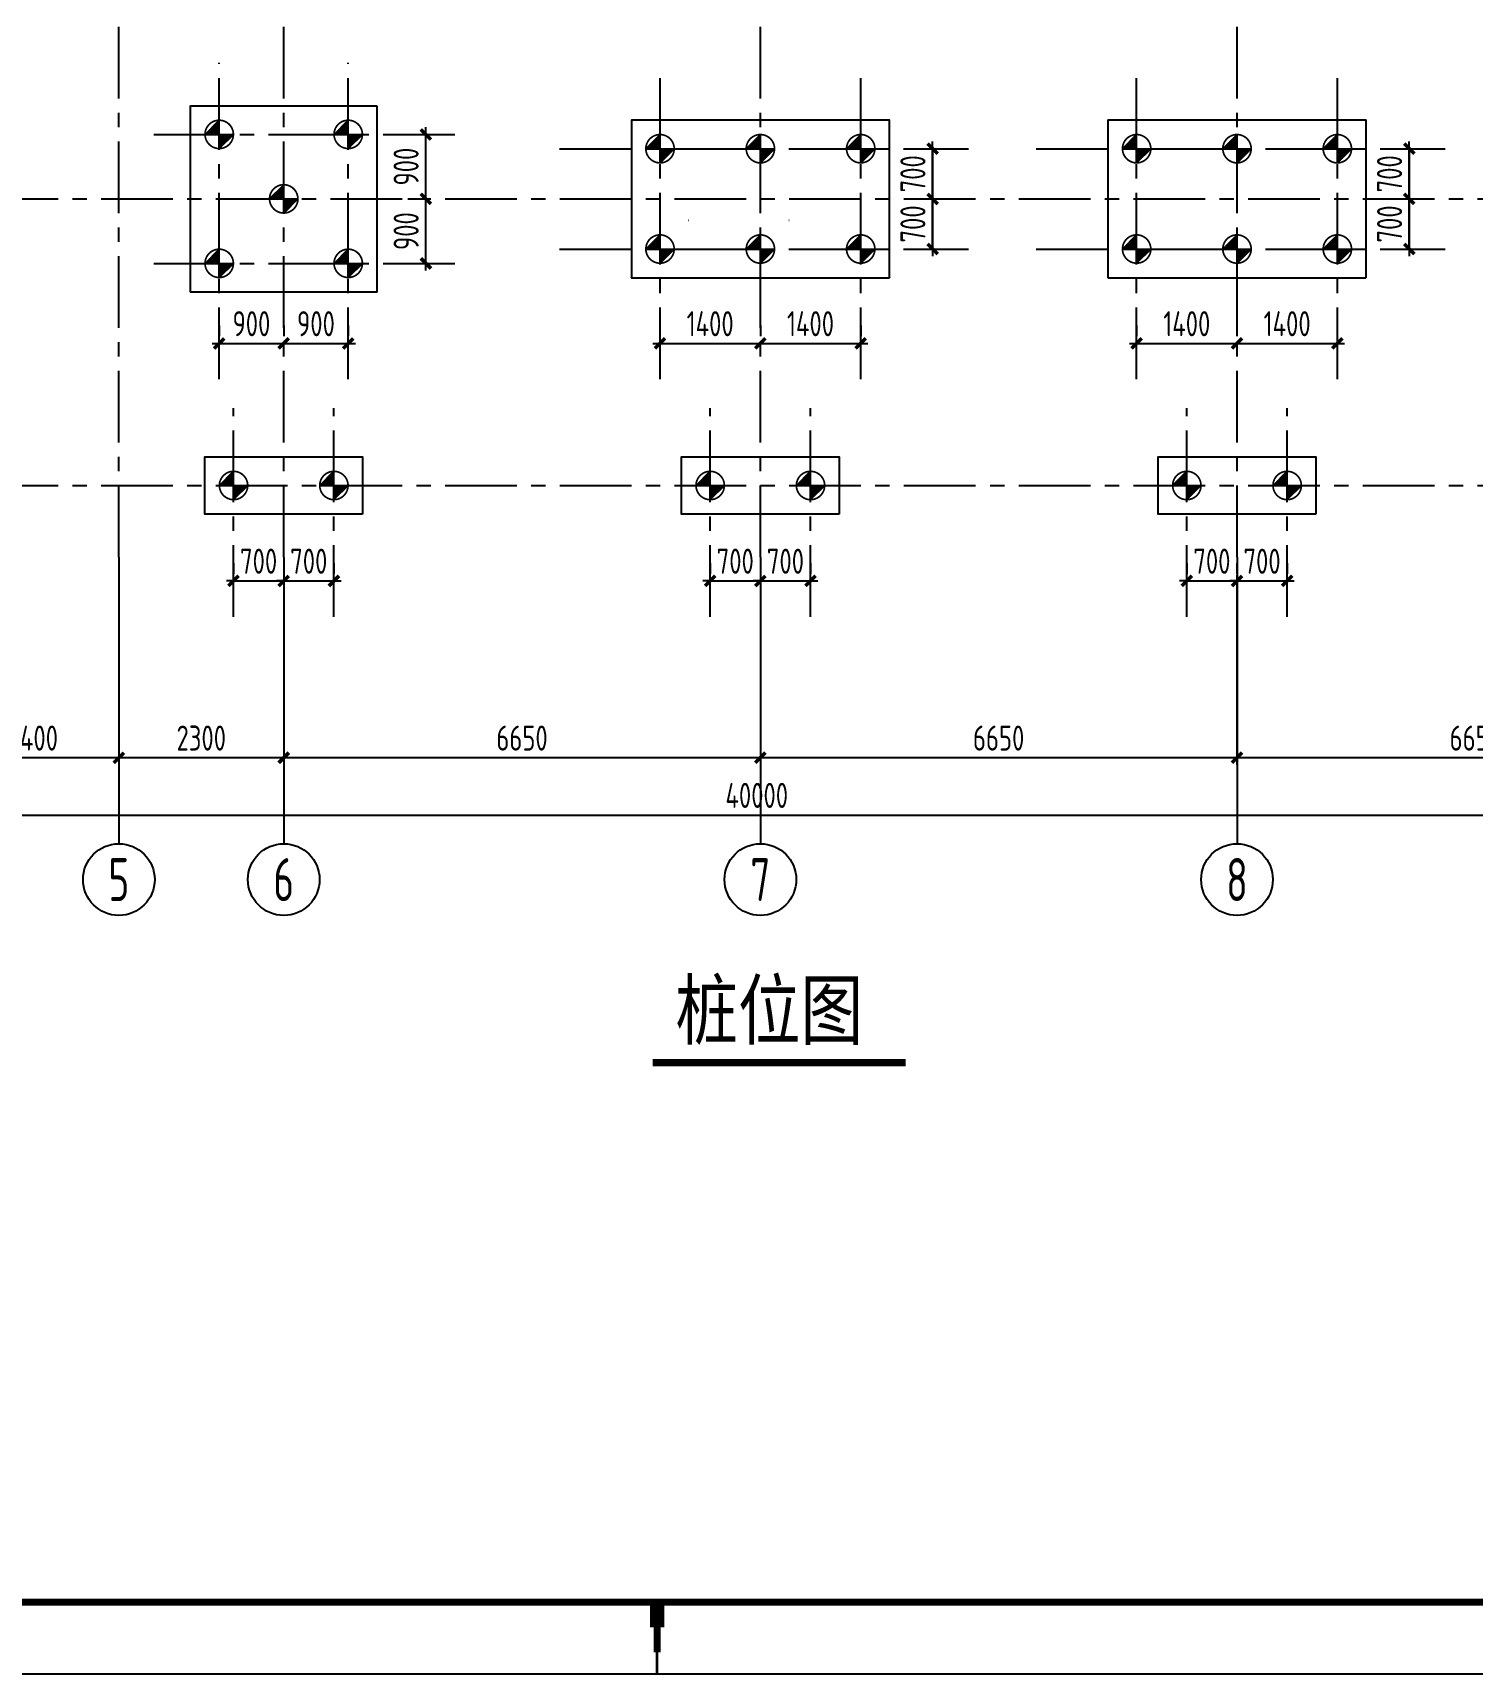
# Model space of a CAD drawing. Extents: x 665703 to 1047784, y -160603 to 92239.
# Drawn here: x 759322 to 779403, y 50204 to 73124 of the extents above; entities that cross this region are included whole.
import ezdxf
from ezdxf.enums import TextEntityAlignment as Align

# ---------------------------------------------------------------- set-up
doc = ezdxf.new("R2010")
doc.units = 0
doc.header["$LTSCALE"] = 800
doc.linetypes.add('CENTER', pattern=[2, 1.25, -0.25, 0.25, -0.25])
doc.layers.get('0').update_dxf_attribs({"linetype": 'CONTINUOUS'})
doc.layers.get('Defpoints').update_dxf_attribs({"linetype": 'CONTINUOUS'})
for name, color, linetype in [('10001', 54, 'CONTINUOUS'), ('AXIS', 4, 'CENTER'), ('DIM', 2, 'CONTINUOUS'), ('GPSCOMMON', 7, 'CONTINUOUS'), ('NUM', 7, 'CONTINUOUS'), ('TK', 7, 'CONTINUOUS'), ('ZW', 233, 'CONTINUOUS'), ('柱', 2, 'CONTINUOUS')]:
    doc.layers.add(name, color=color, linetype=linetype)
doc.styles.add('title1', font='SIMHEI.TTF', dxfattribs={"width": 0.8})
doc.styles.add('TSSD_Axis', font='tssdeng.shx', dxfattribs={"width": 0.7, "bigfont": 'tssdchn.shx'})
doc.styles.add('TSSD_Dimension', font='Tssdeng.shx', dxfattribs={"width": 0.75, "bigfont": 'hztxt.shx'})
doc.dimstyles.new('TSSD_100_100', dxfattribs={"dimtxt": 350, "dimasz": 100, "dimexe": 100, "dimexo": 250, "dimgap": 100, "dimtad": 1, "dimdec": 0, "dimzin": 0, "dimdsep": 46, "dimtxsty": 'TSSD_Dimension', "dimblk": 'ARCHTICK', "dimcen": 0, "dimdle": 100, "dimclrt": 7, "dimadec": 0, "dimazin": 0, "dimtfac": 1, "dimtdec": 0, "dimtix": 1, "dimtmove": 2, "dimatfit": 3, "dimldrblk": 'ARCHTICK', "dimfxl": 0, "dimtolj": 1, "dimtzin": 0, "dimarcsym": 0})

# ---------------------------------------------------------------- blocks, each defined once
blk = doc.blocks.new('ts_axno')
at = {"color": 0, "linetype": 'ByBlock', "lineweight": -2}
blk.add_circle((0, 0), 0.5, dxfattribs=at)
at = {"color": 0, "linetype": 'ByBlock', "lineweight": -2, "style": 'TSSD_Axis', "width": 0.7}
blk.add_attdef('A', text='', height=0.6, dxfattribs=at).set_placement((0, 0), align=Align.MIDDLE_CENTER)
blk = doc.blocks.new('_ArchTick')
at = {"color": 0, "const_width": 0.5}
blk.add_lwpolyline([(-0.71, -0.71), (0.71, 0.71)], dxfattribs=at)
blk = doc.blocks.new('*D1297')
at = {"layer": 'Defpoints', "color": 0, "transparency": 16777216}
for p in [(776122, 65807), (782772, 65807), (776122, 63007)]:
    blk.add_point(p, dxfattribs=at)
at = {"layer": 'DIM', "color": 0, "lineweight": -2, "transparency": 16777216}
for p, q in [((776122, 65557), (776122, 62907)), ((782772, 65557), (782772, 62907)), ((782872, 63007), (776022, 63007))]:
    blk.add_line(p, q, dxfattribs=at)
at = {"layer": 'DIM', "color": 0, "lineweight": -2, "transparency": 16777216, "xscale": 100, "yscale": 100, "zscale": 100, "rotation": 180}
blk.add_blockref('_ArchTick', (776122, 63007), dxfattribs=at)
at = {"layer": 'DIM', "color": 0, "lineweight": -2, "transparency": 16777216, "xscale": 100, "yscale": 100, "zscale": 100}
blk.add_blockref('_ArchTick', (782772, 63007), dxfattribs=at)
at = {"layer": 'DIM', "color": 7, "transparency": 16777216, "insert": (779447, 63282), "char_height": 350, "attachment_point": 5, "style": 'TSSD_Dimension'}
blk.add_mtext('\\A1;6650', dxfattribs=at)
blk = doc.blocks.new('*D1296')
at = {"layer": 'Defpoints', "color": 0, "transparency": 16777216}
for p in [(769472, 65807), (776122, 65807), (769472, 63007)]:
    blk.add_point(p, dxfattribs=at)
at = {"layer": 'DIM', "color": 0, "lineweight": -2, "transparency": 16777216}
for p, q in [((769472, 65557), (769472, 62907)), ((776122, 65557), (776122, 62907)), ((776222, 63007), (769372, 63007))]:
    blk.add_line(p, q, dxfattribs=at)
at = {"layer": 'DIM', "color": 0, "lineweight": -2, "transparency": 16777216, "xscale": 100, "yscale": 100, "zscale": 100, "rotation": 180}
blk.add_blockref('_ArchTick', (769472, 63007), dxfattribs=at)
at = {"layer": 'DIM', "color": 0, "lineweight": -2, "transparency": 16777216, "xscale": 100, "yscale": 100, "zscale": 100}
blk.add_blockref('_ArchTick', (776122, 63007), dxfattribs=at)
at = {"layer": 'DIM', "color": 7, "transparency": 16777216, "insert": (772797, 63282), "char_height": 350, "attachment_point": 5, "style": 'TSSD_Dimension'}
blk.add_mtext('\\A1;6650', dxfattribs=at)
blk = doc.blocks.new('*D1295')
at = {"layer": 'Defpoints', "color": 0, "transparency": 16777216}
for p in [(762822, 65807), (769472, 65807), (762822, 63007)]:
    blk.add_point(p, dxfattribs=at)
at = {"layer": 'DIM', "color": 0, "lineweight": -2, "transparency": 16777216}
for p, q in [((762822, 65557), (762822, 62907)), ((769472, 65557), (769472, 62907)), ((769572, 63007), (762722, 63007))]:
    blk.add_line(p, q, dxfattribs=at)
at = {"layer": 'DIM', "color": 0, "lineweight": -2, "transparency": 16777216, "xscale": 100, "yscale": 100, "zscale": 100, "rotation": 180}
blk.add_blockref('_ArchTick', (762822, 63007), dxfattribs=at)
at = {"layer": 'DIM', "color": 0, "lineweight": -2, "transparency": 16777216, "xscale": 100, "yscale": 100, "zscale": 100}
blk.add_blockref('_ArchTick', (769472, 63007), dxfattribs=at)
at = {"layer": 'DIM', "color": 7, "transparency": 16777216, "insert": (766147, 63282), "char_height": 350, "attachment_point": 5, "style": 'TSSD_Dimension'}
blk.add_mtext('\\A1;6650', dxfattribs=at)
blk = doc.blocks.new('*D1267')
at = {"layer": 'Defpoints', "color": 0, "transparency": 16777216}
for p in [(760522, 65807), (762822, 65807), (760522, 63007)]:
    blk.add_point(p, dxfattribs=at)
at = {"layer": 'DIM', "color": 0, "lineweight": -2, "transparency": 16777216}
for p, q in [((760522, 65557), (760522, 62907)), ((762822, 65557), (762822, 62907)), ((762922, 63007), (760422, 63007))]:
    blk.add_line(p, q, dxfattribs=at)
at = {"layer": 'DIM', "color": 0, "lineweight": -2, "transparency": 16777216, "xscale": 100, "yscale": 100, "zscale": 100, "rotation": 180}
blk.add_blockref('_ArchTick', (760522, 63007), dxfattribs=at)
at = {"layer": 'DIM', "color": 0, "lineweight": -2, "transparency": 16777216, "xscale": 100, "yscale": 100, "zscale": 100}
blk.add_blockref('_ArchTick', (762822, 63007), dxfattribs=at)
at = {"layer": 'DIM', "color": 7, "transparency": 16777216, "insert": (761672, 63282), "char_height": 350, "attachment_point": 5, "style": 'TSSD_Dimension'}
blk.add_mtext('\\A1;2300', dxfattribs=at)
blk = doc.blocks.new('*D1271')
at = {"layer": 'Defpoints', "color": 0, "transparency": 16777216}
for p in [(758122, 65807), (760522, 65807), (758122, 63007)]:
    blk.add_point(p, dxfattribs=at)
at = {"layer": 'DIM', "color": 0, "lineweight": -2, "transparency": 16777216}
for p, q in [((758122, 65557), (758122, 62907)), ((760522, 65557), (760522, 62907)), ((760622, 63007), (758022, 63007))]:
    blk.add_line(p, q, dxfattribs=at)
at = {"layer": 'DIM', "color": 0, "lineweight": -2, "transparency": 16777216, "xscale": 100, "yscale": 100, "zscale": 100, "rotation": 180}
blk.add_blockref('_ArchTick', (758122, 63007), dxfattribs=at)
at = {"layer": 'DIM', "color": 0, "lineweight": -2, "transparency": 16777216, "xscale": 100, "yscale": 100, "zscale": 100}
blk.add_blockref('_ArchTick', (760522, 63007), dxfattribs=at)
at = {"layer": 'DIM', "color": 7, "transparency": 16777216, "insert": (759322, 63282), "char_height": 350, "attachment_point": 5, "style": 'TSSD_Dimension'}
blk.add_mtext('\\A1;2400', dxfattribs=at)
blk = doc.blocks.new('*D1266')
at = {"layer": 'Defpoints', "color": 0, "transparency": 16777216}
for p in [(749422, 65807), (789422, 65807), (789422, 62207)]:
    blk.add_point(p, dxfattribs=at)
at = {"layer": 'DIM', "color": 0, "lineweight": -2, "transparency": 16777216}
for p, q in [((749422, 65557), (749422, 62107)), ((789422, 65557), (789422, 62107)), ((749322, 62207), (789522, 62207))]:
    blk.add_line(p, q, dxfattribs=at)
at = {"layer": 'DIM', "color": 0, "lineweight": -2, "transparency": 16777216, "xscale": 100, "yscale": 100, "zscale": 100, "rotation": 180}
blk.add_blockref('_ArchTick', (749422, 62207), dxfattribs=at)
at = {"layer": 'DIM', "color": 0, "lineweight": -2, "transparency": 16777216, "xscale": 100, "yscale": 100, "zscale": 100}
blk.add_blockref('_ArchTick', (789422, 62207), dxfattribs=at)
at = {"layer": 'DIM', "color": 7, "transparency": 16777216, "insert": (769422, 62482), "char_height": 350, "attachment_point": 5, "style": 'TSSD_Dimension'}
blk.add_mtext('\\A1;40000', dxfattribs=at)
blk = doc.blocks.new('ZW-1')
at = {"layer": 'ZW', "color": 60}
for p, q in [((-247, 0), (0, 247)), ((-247, 0), (247, 0)), ((0, -247), (0, 247)), ((247, 0), (0, -247))]:
    blk.add_line(p, q, dxfattribs=at)
at = {"layer": 'ZW', "color": 60, "const_width": 30}
blk.add_lwpolyline([(-247, 0, -1), (247, 0, -1)], format="xyb", close=True, dxfattribs=at)
at = {"layer": 'ZW', "color": 60}
for points in [[(-247, 0), (0, 247), (0, 0)], [(0, 0), (247, 0), (0, -247)]]:
    blk.add_solid(points, dxfattribs=at)
blk = doc.blocks.new('*D1294')
at = {"layer": 'Defpoints', "color": 0, "transparency": 16777216}
for p in [(762122, 65475), (762822, 65475), (762822, 65475)]:
    blk.add_point(p, dxfattribs=at)
at = {"layer": 'DIM', "color": 0, "lineweight": -2, "transparency": 16777216}
for p, q in [((762122, 65725), (762122, 65575)), ((762822, 65725), (762822, 65575)), ((762122, 65475), (762022, 65475)), ((762122, 65475), (762822, 65475)), ((762822, 65475), (762922, 65475))]:
    blk.add_line(p, q, dxfattribs=at)
at = {"layer": 'DIM', "color": 0, "lineweight": -2, "transparency": 16777216, "xscale": 100, "yscale": 100, "zscale": 100}
blk.add_blockref('_ArchTick', (762122, 65475), dxfattribs=at)
at = {"layer": 'DIM', "color": 0, "lineweight": -2, "transparency": 16777216, "xscale": 100, "yscale": 100, "zscale": 100, "rotation": 180}
blk.add_blockref('_ArchTick', (762822, 65475), dxfattribs=at)
at = {"layer": 'DIM', "color": 7, "transparency": 16777216, "insert": (762472, 65750), "char_height": 350, "attachment_point": 5, "style": 'TSSD_Dimension'}
blk.add_mtext('\\A1;700', dxfattribs=at)
blk = doc.blocks.new('*D1293')
at = {"layer": 'Defpoints', "color": 0, "transparency": 16777216}
for p in [(762822, 65475), (763522, 65475), (763522, 65475)]:
    blk.add_point(p, dxfattribs=at)
at = {"layer": 'DIM', "color": 0, "lineweight": -2, "transparency": 16777216}
for p, q in [((762822, 65725), (762822, 65575)), ((763522, 65725), (763522, 65575)), ((762822, 65475), (762722, 65475)), ((762822, 65475), (763522, 65475)), ((763522, 65475), (763622, 65475))]:
    blk.add_line(p, q, dxfattribs=at)
at = {"layer": 'DIM', "color": 0, "lineweight": -2, "transparency": 16777216, "xscale": 100, "yscale": 100, "zscale": 100}
blk.add_blockref('_ArchTick', (762822, 65475), dxfattribs=at)
at = {"layer": 'DIM', "color": 0, "lineweight": -2, "transparency": 16777216, "xscale": 100, "yscale": 100, "zscale": 100, "rotation": 180}
blk.add_blockref('_ArchTick', (763522, 65475), dxfattribs=at)
at = {"layer": 'DIM', "color": 7, "transparency": 16777216, "insert": (763172, 65750), "char_height": 350, "attachment_point": 5, "style": 'TSSD_Dimension'}
blk.add_mtext('\\A1;700', dxfattribs=at)
blk = doc.blocks.new('*D1292')
at = {"layer": 'Defpoints', "color": 0, "transparency": 16777216}
for p in [(775422, 65475), (776122, 65475), (776122, 65475)]:
    blk.add_point(p, dxfattribs=at)
at = {"layer": 'DIM', "color": 0, "lineweight": -2, "transparency": 16777216}
for p, q in [((775422, 65725), (775422, 65575)), ((776122, 65725), (776122, 65575)), ((775422, 65475), (775322, 65475)), ((775422, 65475), (776122, 65475)), ((776122, 65475), (776222, 65475))]:
    blk.add_line(p, q, dxfattribs=at)
at = {"layer": 'DIM', "color": 0, "lineweight": -2, "transparency": 16777216, "xscale": 100, "yscale": 100, "zscale": 100}
blk.add_blockref('_ArchTick', (775422, 65475), dxfattribs=at)
at = {"layer": 'DIM', "color": 0, "lineweight": -2, "transparency": 16777216, "xscale": 100, "yscale": 100, "zscale": 100, "rotation": 180}
blk.add_blockref('_ArchTick', (776122, 65475), dxfattribs=at)
at = {"layer": 'DIM', "color": 7, "transparency": 16777216, "insert": (775772, 65750), "char_height": 350, "attachment_point": 5, "style": 'TSSD_Dimension'}
blk.add_mtext('\\A1;700', dxfattribs=at)
blk = doc.blocks.new('*D1291')
at = {"layer": 'Defpoints', "color": 0, "transparency": 16777216}
for p in [(776122, 65475), (776822, 65475), (776822, 65475)]:
    blk.add_point(p, dxfattribs=at)
at = {"layer": 'DIM', "color": 0, "lineweight": -2, "transparency": 16777216}
for p, q in [((776122, 65725), (776122, 65575)), ((776822, 65725), (776822, 65575)), ((776122, 65475), (776022, 65475)), ((776122, 65475), (776822, 65475)), ((776822, 65475), (776922, 65475))]:
    blk.add_line(p, q, dxfattribs=at)
at = {"layer": 'DIM', "color": 0, "lineweight": -2, "transparency": 16777216, "xscale": 100, "yscale": 100, "zscale": 100}
blk.add_blockref('_ArchTick', (776122, 65475), dxfattribs=at)
at = {"layer": 'DIM', "color": 0, "lineweight": -2, "transparency": 16777216, "xscale": 100, "yscale": 100, "zscale": 100, "rotation": 180}
blk.add_blockref('_ArchTick', (776822, 65475), dxfattribs=at)
at = {"layer": 'DIM', "color": 7, "transparency": 16777216, "insert": (776472, 65750), "char_height": 350, "attachment_point": 5, "style": 'TSSD_Dimension'}
blk.add_mtext('\\A1;700', dxfattribs=at)
blk = doc.blocks.new('*D1290')
at = {"layer": 'Defpoints', "color": 0, "transparency": 16777216}
for p in [(768772, 65475), (769472, 65475), (769472, 65475)]:
    blk.add_point(p, dxfattribs=at)
at = {"layer": 'DIM', "color": 0, "lineweight": -2, "transparency": 16777216}
for p, q in [((768772, 65725), (768772, 65575)), ((769472, 65725), (769472, 65575)), ((768772, 65475), (768672, 65475)), ((768772, 65475), (769472, 65475)), ((769472, 65475), (769572, 65475))]:
    blk.add_line(p, q, dxfattribs=at)
at = {"layer": 'DIM', "color": 0, "lineweight": -2, "transparency": 16777216, "xscale": 100, "yscale": 100, "zscale": 100}
blk.add_blockref('_ArchTick', (768772, 65475), dxfattribs=at)
at = {"layer": 'DIM', "color": 0, "lineweight": -2, "transparency": 16777216, "xscale": 100, "yscale": 100, "zscale": 100, "rotation": 180}
blk.add_blockref('_ArchTick', (769472, 65475), dxfattribs=at)
at = {"layer": 'DIM', "color": 7, "transparency": 16777216, "insert": (769122, 65750), "char_height": 350, "attachment_point": 5, "style": 'TSSD_Dimension'}
blk.add_mtext('\\A1;700', dxfattribs=at)
blk = doc.blocks.new('*D1289')
at = {"layer": 'Defpoints', "color": 0, "transparency": 16777216}
for p in [(769472, 65475), (770172, 65475), (770172, 65475)]:
    blk.add_point(p, dxfattribs=at)
at = {"layer": 'DIM', "color": 0, "lineweight": -2, "transparency": 16777216}
for p, q in [((769472, 65725), (769472, 65575)), ((770172, 65725), (770172, 65575)), ((769472, 65475), (769372, 65475)), ((769472, 65475), (770172, 65475)), ((770172, 65475), (770272, 65475))]:
    blk.add_line(p, q, dxfattribs=at)
at = {"layer": 'DIM', "color": 0, "lineweight": -2, "transparency": 16777216, "xscale": 100, "yscale": 100, "zscale": 100}
blk.add_blockref('_ArchTick', (769472, 65475), dxfattribs=at)
at = {"layer": 'DIM', "color": 0, "lineweight": -2, "transparency": 16777216, "xscale": 100, "yscale": 100, "zscale": 100, "rotation": 180}
blk.add_blockref('_ArchTick', (770172, 65475), dxfattribs=at)
at = {"layer": 'DIM', "color": 7, "transparency": 16777216, "insert": (769822, 65750), "char_height": 350, "attachment_point": 5, "style": 'TSSD_Dimension'}
blk.add_mtext('\\A1;700', dxfattribs=at)
blk = doc.blocks.new('*D1304')
at = {"layer": 'Defpoints', "color": 0, "transparency": 16777216}
for p in [(761922, 68790), (762822, 68790), (762822, 68790)]:
    blk.add_point(p, dxfattribs=at)
at = {"layer": 'DIM', "color": 0, "lineweight": -2, "transparency": 16777216}
for p, q in [((761922, 69040), (761922, 68890)), ((762822, 69040), (762822, 68890)), ((761822, 68790), (762922, 68790))]:
    blk.add_line(p, q, dxfattribs=at)
at = {"layer": 'DIM', "color": 0, "lineweight": -2, "transparency": 16777216, "xscale": 100, "yscale": 100, "zscale": 100, "rotation": 180}
blk.add_blockref('_ArchTick', (761922, 68790), dxfattribs=at)
at = {"layer": 'DIM', "color": 0, "lineweight": -2, "transparency": 16777216, "xscale": 100, "yscale": 100, "zscale": 100}
blk.add_blockref('_ArchTick', (762822, 68790), dxfattribs=at)
at = {"layer": 'DIM', "color": 7, "transparency": 16777216, "insert": (762372, 69065), "char_height": 350, "attachment_point": 5, "style": 'TSSD_Dimension'}
blk.add_mtext('\\A1;900', dxfattribs=at)
blk = doc.blocks.new('*D1303')
at = {"layer": 'Defpoints', "color": 0, "transparency": 16777216}
for p in [(764805, 70807), (764805, 70807), (764805, 69907)]:
    blk.add_point(p, dxfattribs=at)
at = {"layer": 'DIM', "color": 0, "lineweight": -2, "transparency": 16777216}
for p, q in [((764805, 69807), (764805, 70907)), ((764555, 70807), (764705, 70807)), ((764555, 69907), (764705, 69907))]:
    blk.add_line(p, q, dxfattribs=at)
at = {"layer": 'DIM', "color": 0, "lineweight": -2, "transparency": 16777216, "xscale": 100, "yscale": 100, "zscale": 100}
for p, rotation in [((764805, 70807), 90), ((764805, 69907), 270)]:
    blk.add_blockref('_ArchTick', p, dxfattribs=dict(at, rotation=rotation))
at = {"layer": 'DIM', "color": 7, "transparency": 16777216, "insert": (764530, 70357), "char_height": 350, "attachment_point": 5, "rotation": 90, "style": 'TSSD_Dimension'}
blk.add_mtext('\\A1;900', dxfattribs=at)
blk = doc.blocks.new('*D1302')
at = {"layer": 'Defpoints', "color": 0, "transparency": 16777216}
for p in [(764805, 71707), (764805, 71707), (764805, 70807)]:
    blk.add_point(p, dxfattribs=at)
at = {"layer": 'DIM', "color": 0, "lineweight": -2, "transparency": 16777216}
for p, q in [((764805, 70707), (764805, 71807)), ((764555, 71707), (764705, 71707)), ((764555, 70807), (764705, 70807))]:
    blk.add_line(p, q, dxfattribs=at)
at = {"layer": 'DIM', "color": 0, "lineweight": -2, "transparency": 16777216, "xscale": 100, "yscale": 100, "zscale": 100}
for p, rotation in [((764805, 71707), 90), ((764805, 70807), 270)]:
    blk.add_blockref('_ArchTick', p, dxfattribs=dict(at, rotation=rotation))
at = {"layer": 'DIM', "color": 7, "transparency": 16777216, "insert": (764530, 71257), "char_height": 350, "attachment_point": 5, "rotation": 90, "style": 'TSSD_Dimension'}
blk.add_mtext('\\A1;900', dxfattribs=at)
blk = doc.blocks.new('*D1301')
at = {"layer": 'Defpoints', "color": 0, "transparency": 16777216}
for p in [(762822, 68790), (763722, 68790), (763722, 68790)]:
    blk.add_point(p, dxfattribs=at)
at = {"layer": 'DIM', "color": 0, "lineweight": -2, "transparency": 16777216}
for p, q in [((762822, 69040), (762822, 68890)), ((763722, 69040), (763722, 68890)), ((762722, 68790), (763822, 68790))]:
    blk.add_line(p, q, dxfattribs=at)
at = {"layer": 'DIM', "color": 0, "lineweight": -2, "transparency": 16777216, "xscale": 100, "yscale": 100, "zscale": 100, "rotation": 180}
blk.add_blockref('_ArchTick', (762822, 68790), dxfattribs=at)
at = {"layer": 'DIM', "color": 0, "lineweight": -2, "transparency": 16777216, "xscale": 100, "yscale": 100, "zscale": 100}
blk.add_blockref('_ArchTick', (763722, 68790), dxfattribs=at)
at = {"layer": 'DIM', "color": 7, "transparency": 16777216, "insert": (763272, 69065), "char_height": 350, "attachment_point": 5, "style": 'TSSD_Dimension'}
blk.add_mtext('\\A1;900', dxfattribs=at)
blk = doc.blocks.new('*D1300')
at = {"layer": 'Defpoints', "color": 0, "transparency": 16777216}
for p in [(768072, 68790), (769472, 68790), (769472, 68790)]:
    blk.add_point(p, dxfattribs=at)
at = {"layer": 'DIM', "color": 0, "lineweight": -2, "transparency": 16777216}
for p, q in [((768072, 69040), (768072, 68890)), ((769472, 69040), (769472, 68890)), ((767972, 68790), (769572, 68790))]:
    blk.add_line(p, q, dxfattribs=at)
at = {"layer": 'DIM', "color": 0, "lineweight": -2, "transparency": 16777216, "xscale": 100, "yscale": 100, "zscale": 100, "rotation": 180}
blk.add_blockref('_ArchTick', (768072, 68790), dxfattribs=at)
at = {"layer": 'DIM', "color": 0, "lineweight": -2, "transparency": 16777216, "xscale": 100, "yscale": 100, "zscale": 100}
blk.add_blockref('_ArchTick', (769472, 68790), dxfattribs=at)
at = {"layer": 'DIM', "color": 7, "transparency": 16777216, "insert": (768772, 69065), "char_height": 350, "attachment_point": 5, "style": 'TSSD_Dimension'}
blk.add_mtext('\\A1;1400', dxfattribs=at)
blk = doc.blocks.new('*D1310')
at = {"layer": 'Defpoints', "color": 0, "transparency": 16777216}
for p in [(771876, 70807), (771876, 70807), (771876, 70107)]:
    blk.add_point(p, dxfattribs=at)
at = {"layer": 'DIM', "color": 0, "lineweight": -2, "transparency": 16777216}
for p, q in [((771876, 70807), (771876, 70907)), ((771626, 70807), (771776, 70807)), ((771876, 70107), (771876, 70807)), ((771626, 70107), (771776, 70107)), ((771876, 70107), (771876, 70007))]:
    blk.add_line(p, q, dxfattribs=at)
at = {"layer": 'DIM', "color": 0, "lineweight": -2, "transparency": 16777216, "xscale": 100, "yscale": 100, "zscale": 100}
for p, rotation in [((771876, 70807), 270), ((771876, 70107), 90)]:
    blk.add_blockref('_ArchTick', p, dxfattribs=dict(at, rotation=rotation))
at = {"layer": 'DIM', "color": 7, "transparency": 16777216, "insert": (771601, 70457), "char_height": 350, "attachment_point": 5, "rotation": 90, "style": 'TSSD_Dimension'}
blk.add_mtext('\\A1;700', dxfattribs=at)
blk = doc.blocks.new('*D1309')
at = {"layer": 'Defpoints', "color": 0, "transparency": 16777216}
for p in [(771876, 71507), (771876, 71507), (771876, 70807)]:
    blk.add_point(p, dxfattribs=at)
at = {"layer": 'DIM', "color": 0, "lineweight": -2, "transparency": 16777216}
for p, q in [((771876, 71507), (771876, 71607)), ((771626, 71507), (771776, 71507)), ((771876, 70807), (771876, 71507)), ((771626, 70807), (771776, 70807)), ((771876, 70807), (771876, 70707))]:
    blk.add_line(p, q, dxfattribs=at)
at = {"layer": 'DIM', "color": 0, "lineweight": -2, "transparency": 16777216, "xscale": 100, "yscale": 100, "zscale": 100}
for p, rotation in [((771876, 71507), 270), ((771876, 70807), 90)]:
    blk.add_blockref('_ArchTick', p, dxfattribs=dict(at, rotation=rotation))
at = {"layer": 'DIM', "color": 7, "transparency": 16777216, "insert": (771601, 71157), "char_height": 350, "attachment_point": 5, "rotation": 90, "style": 'TSSD_Dimension'}
blk.add_mtext('\\A1;700', dxfattribs=at)
blk = doc.blocks.new('*D1299')
at = {"layer": 'Defpoints', "color": 0, "transparency": 16777216}
for p in [(769472, 68790), (770872, 68790), (770872, 68790)]:
    blk.add_point(p, dxfattribs=at)
at = {"layer": 'DIM', "color": 0, "lineweight": -2, "transparency": 16777216}
for p, q in [((769472, 69040), (769472, 68890)), ((770872, 69040), (770872, 68890)), ((769372, 68790), (770972, 68790))]:
    blk.add_line(p, q, dxfattribs=at)
at = {"layer": 'DIM', "color": 0, "lineweight": -2, "transparency": 16777216, "xscale": 100, "yscale": 100, "zscale": 100, "rotation": 180}
blk.add_blockref('_ArchTick', (769472, 68790), dxfattribs=at)
at = {"layer": 'DIM', "color": 0, "lineweight": -2, "transparency": 16777216, "xscale": 100, "yscale": 100, "zscale": 100}
blk.add_blockref('_ArchTick', (770872, 68790), dxfattribs=at)
at = {"layer": 'DIM', "color": 7, "transparency": 16777216, "insert": (770172, 69065), "char_height": 350, "attachment_point": 5, "style": 'TSSD_Dimension'}
blk.add_mtext('\\A1;1400', dxfattribs=at)
blk = doc.blocks.new('*D1308')
at = {"layer": 'Defpoints', "color": 0, "transparency": 16777216}
for p in [(778526, 70807), (778526, 70807), (778526, 70107)]:
    blk.add_point(p, dxfattribs=at)
at = {"layer": 'DIM', "color": 0, "lineweight": -2, "transparency": 16777216}
for p, q in [((778526, 70807), (778526, 70907)), ((778276, 70807), (778426, 70807)), ((778526, 70107), (778526, 70807)), ((778276, 70107), (778426, 70107)), ((778526, 70107), (778526, 70007))]:
    blk.add_line(p, q, dxfattribs=at)
at = {"layer": 'DIM', "color": 0, "lineweight": -2, "transparency": 16777216, "xscale": 100, "yscale": 100, "zscale": 100}
for p, rotation in [((778526, 70807), 270), ((778526, 70107), 90)]:
    blk.add_blockref('_ArchTick', p, dxfattribs=dict(at, rotation=rotation))
at = {"layer": 'DIM', "color": 7, "transparency": 16777216, "insert": (778251, 70457), "char_height": 350, "attachment_point": 5, "rotation": 90, "style": 'TSSD_Dimension'}
blk.add_mtext('\\A1;700', dxfattribs=at)
blk = doc.blocks.new('*D1307')
at = {"layer": 'Defpoints', "color": 0, "transparency": 16777216}
for p in [(778526, 71507), (778526, 71507), (778526, 70807)]:
    blk.add_point(p, dxfattribs=at)
at = {"layer": 'DIM', "color": 0, "lineweight": -2, "transparency": 16777216}
for p, q in [((778526, 71507), (778526, 71607)), ((778276, 71507), (778426, 71507)), ((778526, 70807), (778526, 71507)), ((778276, 70807), (778426, 70807)), ((778526, 70807), (778526, 70707))]:
    blk.add_line(p, q, dxfattribs=at)
at = {"layer": 'DIM', "color": 0, "lineweight": -2, "transparency": 16777216, "xscale": 100, "yscale": 100, "zscale": 100}
for p, rotation in [((778526, 71507), 270), ((778526, 70807), 90)]:
    blk.add_blockref('_ArchTick', p, dxfattribs=dict(at, rotation=rotation))
at = {"layer": 'DIM', "color": 7, "transparency": 16777216, "insert": (778251, 71157), "char_height": 350, "attachment_point": 5, "rotation": 90, "style": 'TSSD_Dimension'}
blk.add_mtext('\\A1;700', dxfattribs=at)
blk = doc.blocks.new('*D1306')
at = {"layer": 'Defpoints', "color": 0, "transparency": 16777216}
for p in [(774722, 68790), (776122, 68790), (776122, 68790)]:
    blk.add_point(p, dxfattribs=at)
at = {"layer": 'DIM', "color": 0, "lineweight": -2, "transparency": 16777216}
for p, q in [((774722, 69040), (774722, 68890)), ((776122, 69040), (776122, 68890)), ((774622, 68790), (776222, 68790))]:
    blk.add_line(p, q, dxfattribs=at)
at = {"layer": 'DIM', "color": 0, "lineweight": -2, "transparency": 16777216, "xscale": 100, "yscale": 100, "zscale": 100, "rotation": 180}
blk.add_blockref('_ArchTick', (774722, 68790), dxfattribs=at)
at = {"layer": 'DIM', "color": 0, "lineweight": -2, "transparency": 16777216, "xscale": 100, "yscale": 100, "zscale": 100}
blk.add_blockref('_ArchTick', (776122, 68790), dxfattribs=at)
at = {"layer": 'DIM', "color": 7, "transparency": 16777216, "insert": (775422, 69065), "char_height": 350, "attachment_point": 5, "style": 'TSSD_Dimension'}
blk.add_mtext('\\A1;1400', dxfattribs=at)
blk = doc.blocks.new('*D1305')
at = {"layer": 'Defpoints', "color": 0, "transparency": 16777216}
for p in [(776122, 68790), (777522, 68790), (777522, 68790)]:
    blk.add_point(p, dxfattribs=at)
at = {"layer": 'DIM', "color": 0, "lineweight": -2, "transparency": 16777216}
for p, q in [((776122, 69040), (776122, 68890)), ((777522, 69040), (777522, 68890)), ((776022, 68790), (777622, 68790))]:
    blk.add_line(p, q, dxfattribs=at)
at = {"layer": 'DIM', "color": 0, "lineweight": -2, "transparency": 16777216, "xscale": 100, "yscale": 100, "zscale": 100, "rotation": 180}
blk.add_blockref('_ArchTick', (776122, 68790), dxfattribs=at)
at = {"layer": 'DIM', "color": 0, "lineweight": -2, "transparency": 16777216, "xscale": 100, "yscale": 100, "zscale": 100}
blk.add_blockref('_ArchTick', (777522, 68790), dxfattribs=at)
at = {"layer": 'DIM', "color": 7, "transparency": 16777216, "insert": (776822, 69065), "char_height": 350, "attachment_point": 5, "style": 'TSSD_Dimension'}
blk.add_mtext('\\A1;1400', dxfattribs=at)
blk = doc.blocks.new('TK2')
at = {"layer": 'TK', "color": 2}
blk.add_lwpolyline([(59400, 42000), (0, 42000), (0, 0), (59400, 0)], close=True, dxfattribs=at)
at = {"layer": 'TK', "color": 2, "const_width": 100}
blk.add_lwpolyline([(2500, 41000), (58400, 41000), (58400, 1000), (2500, 1000)], close=True, dxfattribs=at)
at = {"layer": 'TK', "color": 2}
for points, const_width in [([(30450, 1000), (30450, 650)], 200), ([(30450, 1000), (30450, 300)], 100), ([(30450, 0), (30450, 1000)], 35)]:
    blk.add_lwpolyline(points, dxfattribs=dict(at, const_width=const_width))

msp = doc.modelspace()

# ---------------------------------------------------------------- linework, layer by layer
at = {"layer": 'AXIS'}
for p, q in [((762822.3, 65807), (762822.3, 88293.2)), ((769472.3, 65807), (769472.3, 88293.2)), ((776122.3, 65807), (776122.3, 88293.2)), ((760522.3, 65807), (760522.3, 86807)), ((761922.3, 68289.6), (761922.3, 72703.7)), ((763722.3, 68289.6), (763722.3, 72703.7)), ((768072.3, 68289.6), (768072.3, 72679.3)), ((770872.3, 68289.6), (770872.3, 72679.3)), ((774722.3, 68289.6), (774722.3, 72679.3)), ((777522.3, 68289.6), (777522.3, 72679.3)), ((764122.3, 72106.5), (764121.8, 72107)), ((767672.3, 71906.5), (767672.8, 71907)), ((771271.8, 71907), (771272.3, 71906.5)), ((774322.3, 71906.5), (774322.8, 71907)), ((777921.8, 71907), (777922.3, 71906.5)), ((761008.7, 71707), (765305.2, 71707)), ((766668.9, 71507), (772376.2, 71507)), ((773318.9, 71507), (779026.2, 71507)), ((747476.2, 70807), (790522.3, 70807)), ((768472.3, 70506.5), (768471.8, 70507)), ((769872.3, 70506.5), (769871.8, 70507)), ((761008.7, 69907), (765305.2, 69907)), ((766668.9, 70107), (772376.2, 70107)), ((773318.9, 70107), (779026.2, 70107)), ((767672.8, 69707), (767672.3, 69707.5)), ((771272.3, 69707.5), (771271.8, 69707)), ((777922.3, 69707.5), (777921.8, 69707)), ((761522.8, 69507), (761522.3, 69507.5)), ((764121.8, 69507), (764122.3, 69507.5)), ((762122.3, 64974.9), (762122.3, 67885.7)), ((763522.3, 64974.9), (763522.3, 67885.7)), ((768772.3, 64974.9), (768772.3, 67885.7)), ((770172.3, 64974.9), (770172.3, 67885.7)), ((775422.3, 64974.9), (775422.3, 67885.7)), ((776822.3, 64974.9), (776822.3, 67885.7)), ((761722.3, 67206.5), (761722.8, 67207)), ((768372.3, 67206.5), (768372.8, 67207)), ((775022.3, 67206.5), (775022.8, 67207)), ((747476.2, 66807), (790522.3, 66807)), ((761722.8, 66407), (761722.3, 66407.5)), ((763922.3, 66407.5), (763921.8, 66407)), ((768372.8, 66407), (768372.3, 66407.5)), ((769772.8, 66407), (769772.3, 66407.5)), ((770572.3, 66407.5), (770571.8, 66407)), ((775022.8, 66407), (775022.3, 66407.5)), ((776422.8, 66407), (776422.3, 66407.5)), ((777222.3, 66407.5), (777221.8, 66407))]:
    msp.add_line(p, q, dxfattribs=at)
at = {"layer": 'GPSCOMMON'}
for p, q in [((764805.2, 69907), (764805.2, 71707)), ((771876.2, 71507), (771876.2, 70107)), ((778526.2, 71507), (778526.2, 70107)), ((761922.3, 68789.6), (763722.3, 68789.6)), ((768072.3, 68789.6), (770872.3, 68789.6)), ((774722.3, 68789.6), (777522.3, 68789.6)), ((762122.3, 65474.9), (763522.3, 65474.9)), ((768772.3, 65474.9), (770172.3, 65474.9)), ((775422.3, 65474.9), (776822.3, 65474.9))]:
    msp.add_line(p, q, dxfattribs=at)
at = {"layer": 'NUM'}
for p, q in [((760522.3, 65807), (760522.3, 61807)), ((762822.3, 65807), (762822.3, 61807)), ((769472.3, 65807), (769472.3, 61807)), ((776122.3, 65807), (776122.3, 61807))]:
    msp.add_line(p, q, dxfattribs=at)
at = {"layer": 'ZW', "linetype": 'Continuous'}
for points in [[(764122.3, 72106.5), (764122.3, 69507.5), (764121.8, 69507), (761522.8, 69507), (761522.3, 69507.5), (761522.3, 72106.5), (761522.8, 72107), (764121.8, 72107)], [(771272.3, 69707.5), (771272.3, 71906.5), (771271.8, 71907), (767672.8, 71907), (767672.3, 71906.5), (767672.3, 69707.5), (767672.8, 69707), (771271.8, 69707)], [(777922.3, 69707.5), (777922.3, 71906.5), (777921.8, 71907), (774322.8, 71907), (774322.3, 71906.5), (774322.3, 69707.5), (774322.8, 69707), (777921.8, 69707)], [(763921.8, 66407), (761722.8, 66407), (761722.3, 66407.5), (761722.3, 67206.5), (761722.8, 67207), (763921.8, 67207), (763922.3, 67206.5), (763922.3, 66407.5)], [(770571.8, 66407), (768372.8, 66407), (768372.3, 66407.5), (768372.3, 67206.5), (768372.8, 67207), (770571.8, 67207), (770572.3, 67206.5), (770572.3, 66407.5)], [(777221.8, 66407), (775022.8, 66407), (775022.3, 66407.5), (775022.3, 67206.5), (775022.8, 67207), (777221.8, 67207), (777222.3, 67206.5), (777222.3, 66407.5)]]:
    msp.add_lwpolyline(points, dxfattribs=at)
at = {"layer": '柱', "const_width": 100}
msp.add_lwpolyline([(767968.4, 58753.1), (771498.1, 58753.1)], dxfattribs=at)

# ---------------------------------------------------------------- block references
at = {"layer": 'DIM'}
msp.add_blockref('TK2', (737581.4, 50221.9), dxfattribs=at)
at = {"layer": 'GPSCOMMON', "xscale": 0.8, "yscale": 0.8, "zscale": 0.8}
for p in [(761922.3, 71707), (763722.3, 71707), (768072.3, 71507), (769472.3, 71507), (770872.3, 71507), (774722.3, 71507), (776122.3, 71507), (777522.3, 71507), (762822.3, 70807), (768072.3, 70107), (769472.3, 70107), (770872.3, 70107), (774722.3, 70107), (776122.3, 70107), (777522.3, 70107), (761922.3, 69907), (763722.3, 69907), (762122.3, 66807), (763522.3, 66807), (768772.3, 66807), (770172.3, 66807), (775422.3, 66807), (776822.3, 66807)]:
    msp.add_blockref('ZW-1', p, dxfattribs=at)
at = {"layer": 'NUM'}
ref = msp.add_blockref('ts_axno', (760522.3, 61307), dxfattribs=dict(at, xscale=1000, yscale=1000, zscale=1000))
ref.add_attrib('5', '5', dxfattribs={"height": 600, "style": 'TSSD_Axis', "width": 0.7}).set_placement((760522.3, 61307), align=Align.MIDDLE_CENTER)
ref = msp.add_blockref('ts_axno', (762822.3, 61307), dxfattribs=dict(at, xscale=1000, yscale=1000, zscale=1000))
ref.add_attrib('6', '6', dxfattribs={"height": 600, "style": 'TSSD_Axis', "width": 0.7}).set_placement((762822.3, 61307), align=Align.MIDDLE_CENTER)
ref = msp.add_blockref('ts_axno', (769472.3, 61307), dxfattribs=dict(at, xscale=1000, yscale=1000, zscale=1000))
ref.add_attrib('7', '7', dxfattribs={"height": 600, "style": 'TSSD_Axis', "width": 0.7}).set_placement((769472.3, 61307), align=Align.MIDDLE_CENTER)
ref = msp.add_blockref('ts_axno', (776122.3, 61307), dxfattribs=dict(at, xscale=1000, yscale=1000, zscale=1000))
ref.add_attrib('8', '8', dxfattribs={"height": 600, "style": 'TSSD_Axis', "width": 0.7}).set_placement((776122.3, 61307), align=Align.MIDDLE_CENTER)

# ---------------------------------------------------------------- texts
at = {"layer": '10001', "color": 7, "style": 'title1', "width": 0.8}
msp.add_text('桩位图', height=800, dxfattribs=at).set_placement((768286.9, 59087.2))

# ---------------------------------------------------------------- dimensions: what is measured, and where the dimension line sits
at = {"layer": 'DIM'}
for base, p1, p2, angle, picture, middle in [((764805.2, 71707), (764805.2, 70807), (764805.2, 71707), 90, '*D1302', (764530.2, 71257)), ((771876.2, 71507), (771876.2, 70807), (771876.2, 71507), 90, '*D1309', (771601.2, 71157)), ((778526.2, 71507), (778526.2, 70807), (778526.2, 71507), 90, '*D1307', (778251.2, 71157)), ((764805.2, 70807), (764805.2, 69907), (764805.2, 70807), 90, '*D1303', (764530.2, 70357)), ((771876.2, 70807), (771876.2, 70107), (771876.2, 70807), 90, '*D1310', (771601.2, 70457)), ((778526.2, 70807), (778526.2, 70107), (778526.2, 70807), 90, '*D1308', (778251.2, 70457)), ((789422.3, 62207), (749422.3, 65807), (789422.3, 65807), 180, '*D1266', (769422.3, 62482)), ((758122.3, 63007), (760522.3, 65807), (758122.3, 65807), 180, '*D1271', (759322.3, 63282)), ((760522.3, 63007), (762822.3, 65807), (760522.3, 65807), 180, '*D1267', (761672.3, 63282)), ((762822.3, 63007), (769472.3, 65807), (762822.3, 65807), 180, '*D1295', (766147.3, 63282)), ((769472.3, 63007), (776122.3, 65807), (769472.3, 65807), 180, '*D1296', (772797.3, 63282)), ((776122.3, 63007), (782772.3, 65807), (776122.3, 65807), 180, '*D1297', (779447.3, 63282))]:
    dim = msp.add_linear_dim(base=base, p1=p1, p2=p2, angle=angle, dimstyle='TSSD_100_100', dxfattribs=at)
    dim.commit()
    dim.dimension.update_dxf_attribs({"geometry": picture, "text_midpoint": middle})
for base, p1, p2, picture, middle in [((762822.3, 68789.6), (761922.3, 68789.6), (762822.3, 68789.6), '*D1304', (762372.3, 69064.6)), ((763722.3, 68789.6), (762822.3, 68789.6), (763722.3, 68789.6), '*D1301', (763272.3, 69064.6)), ((769472.3, 68789.6), (768072.3, 68789.6), (769472.3, 68789.6), '*D1300', (768772.3, 69064.6)), ((770872.3, 68789.6), (769472.3, 68789.6), (770872.3, 68789.6), '*D1299', (770172.3, 69064.6)), ((776122.3, 68789.6), (774722.3, 68789.6), (776122.3, 68789.6), '*D1306', (775422.3, 69064.6)), ((777522.3, 68789.6), (776122.3, 68789.6), (777522.3, 68789.6), '*D1305', (776822.3, 69064.6)), ((762822.3, 65474.9), (762122.3, 65474.9), (762822.3, 65474.9), '*D1294', (762472.3, 65749.9)), ((763522.3, 65474.9), (762822.3, 65474.9), (763522.3, 65474.9), '*D1293', (763172.3, 65749.9)), ((769472.3, 65474.9), (768772.3, 65474.9), (769472.3, 65474.9), '*D1290', (769122.3, 65749.9)), ((770172.3, 65474.9), (769472.3, 65474.9), (770172.3, 65474.9), '*D1289', (769822.3, 65749.9)), ((776122.3, 65474.9), (775422.3, 65474.9), (776122.3, 65474.9), '*D1292', (775772.3, 65749.9)), ((776822.3, 65474.9), (776122.3, 65474.9), (776822.3, 65474.9), '*D1291', (776472.3, 65749.9))]:
    dim = msp.add_linear_dim(base=base, p1=p1, p2=p2, dimstyle='TSSD_100_100', dxfattribs=at)
    dim.commit()
    dim.dimension.update_dxf_attribs({"geometry": picture, "text_midpoint": middle})

doc.saveas('drawing.dxf')
